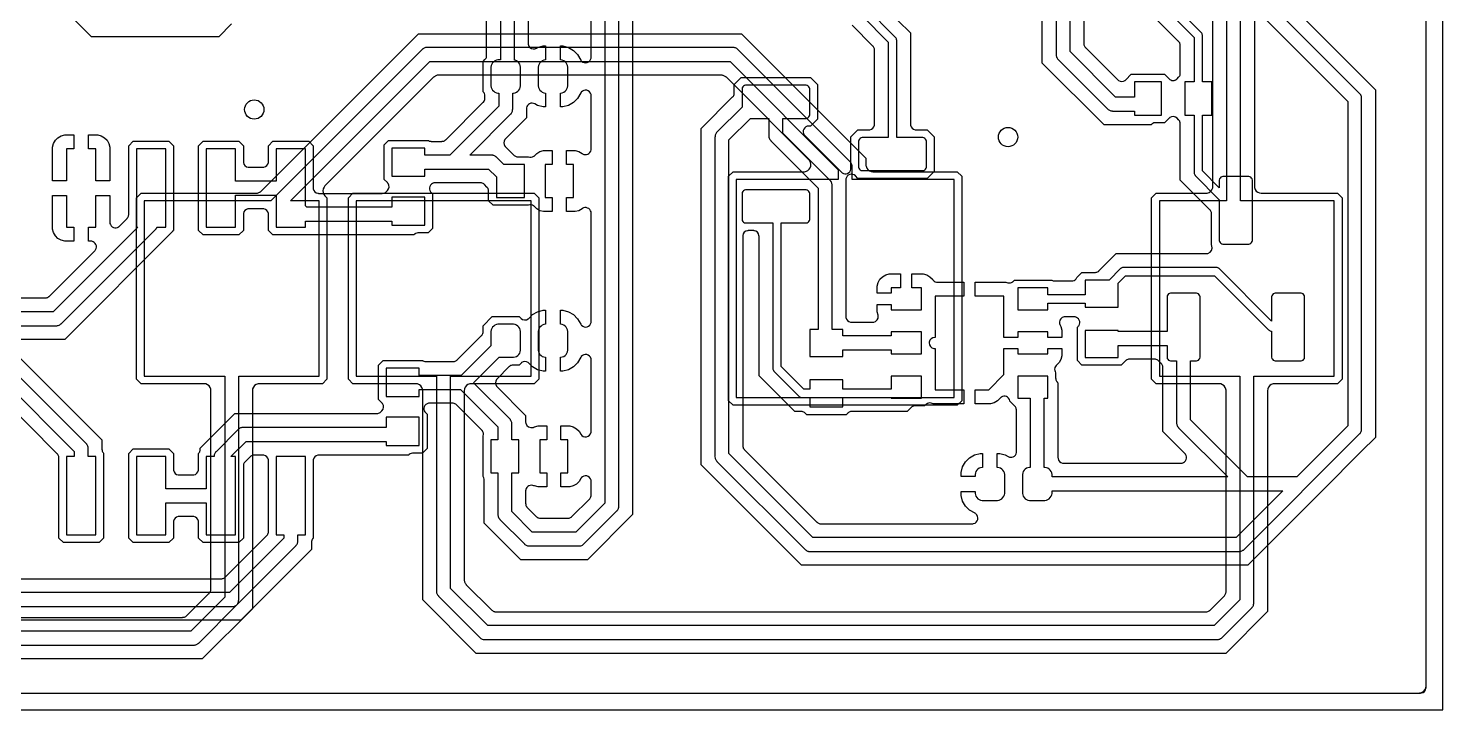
# Model space of a CAD drawing. Header units: millimetres. Extents: x 10 to 51, y 27 to 68.
# Drawn here: x 25.29 to 51, y 27 to 39.37 of the extents above; entities that cross this region are included whole.
import ezdxf

# ---------------------------------------------------------------- set-up
doc = ezdxf.new("R2010")
doc.units = ezdxf.units.MM

msp = doc.modelspace()

# ---------------------------------------------------------------- linework, layer by layer
at = {"layer": '16_copper'}
for points in [[(14.6, 27.303), (50.57, 27.303), (50.583, 27.304), (50.596, 27.305, 0.284783), (50.693, 27.397), (50.693, 27.398), (50.694, 27.4), (50.697, 27.427), (50.697, 27.429), (50.697, 27.43), (50.697, 67.57)], [(47.577, 41.277), (47.577, 36.507), (47.578, 36.494), (47.58, 36.481, 0.284783), (47.672, 36.384), (47.673, 36.384), (47.674, 36.384), (47.702, 36.38), (47.703, 36.38), (47.704, 36.38), (49.088, 36.38), (49.17, 36.298), (49.17, 33.002), (49.088, 32.92), (47.944, 32.92), (47.931, 32.919), (47.918, 32.917, 0.284783), (47.821, 32.825), (47.821, 32.824), (47.821, 32.823), (47.817, 32.795), (47.817, 32.794), (47.817, 32.793), (47.817, 28.784), (47.056, 28.023), (33.434, 28.023), (32.463, 28.994), (32.463, 32.793), (32.462, 32.806), (32.46, 32.819, 0.284783), (32.368, 32.916), (32.367, 32.916), (32.366, 32.916), (32.338, 32.92), (32.337, 32.92), (32.336, 32.92), (31.192, 32.92), (31.11, 33.002), (31.11, 36.298), (31.192, 36.38), (34.488, 36.38), (34.57, 36.298), (34.57, 33.002), (34.488, 32.92), (33.344, 32.92), (33.331, 32.919), (33.318, 32.917, 0.284783), (33.221, 32.825), (33.221, 32.824), (33.221, 32.823), (33.217, 32.795), (33.217, 32.794), (33.217, 32.793), (33.217, 29.359), (33.218, 29.353), (33.217, 29.348, 0.111436), (33.234, 29.295), (33.239, 29.289), (33.244, 29.28), (33.25, 29.274), (33.254, 29.269), (33.709, 28.814), (33.713, 28.811), (33.717, 28.807, 0.11143), (33.767, 28.781), (33.774, 28.78), (33.784, 28.778), (33.792, 28.778), (33.799, 28.777), (46.691, 28.777), (46.697, 28.778), (46.702, 28.777, 0.111436), (46.755, 28.794), (46.761, 28.799), (46.77, 28.804), (46.776, 28.81), (46.781, 28.814), (47.026, 29.059), (47.029, 29.063), (47.033, 29.067, 0.11143), (47.059, 29.117), (47.06, 29.124), (47.062, 29.134), (47.062, 29.142), (47.063, 29.149), (47.063, 32.793), (47.062, 32.806), (47.06, 32.819, 0.284783), (46.968, 32.916), (46.967, 32.916), (46.966, 32.916), (46.938, 32.92), (46.937, 32.92), (46.936, 32.92), (45.792, 32.92), (45.71, 33.002), (45.71, 36.298), (45.792, 36.38), (46.696, 36.38), (46.709, 36.381), (46.722, 36.383, 0.284783), (46.819, 36.475), (46.819, 36.476), (46.819, 36.477), (46.823, 36.505), (46.823, 36.506), (46.823, 36.507), (46.823, 45.756)], [(47.073, 45.6), (47.073, 36.24), (45.85, 36.24), (45.85, 33.06), (47.313, 33.06), (47.313, 28.993), (46.847, 28.527), (33.643, 28.527), (32.967, 29.203), (32.967, 33.06), (34.43, 33.06), (34.43, 36.24), (31.25, 36.24), (31.25, 33.06), (32.713, 33.06), (32.713, 29.15), (32.714, 29.145), (32.713, 29.139, 0.111436), (32.73, 29.086), (32.735, 29.08), (32.74, 29.072), (32.746, 29.065), (32.75, 29.06), (33.5, 28.31), (33.504, 28.307), (33.508, 28.303, 0.11143), (33.558, 28.277), (33.565, 28.276), (33.575, 28.274), (33.584, 28.274), (33.59, 28.273), (46.9, 28.273), (46.905, 28.274), (46.911, 28.273, 0.111436), (46.964, 28.29), (46.97, 28.295), (46.978, 28.3), (46.985, 28.306), (46.99, 28.31), (47.53, 28.85), (47.533, 28.854), (47.537, 28.858, 0.11143), (47.563, 28.908), (47.564, 28.915), (47.566, 28.925), (47.566, 28.934), (47.567, 28.94), (47.567, 33.06), (49.03, 33.06), (49.03, 36.24), (47.327, 36.24), (47.327, 45.547)], [(15.249, 28.677), (28.091, 28.677), (28.097, 28.678), (28.102, 28.677, 0.111436), (28.155, 28.694), (28.161, 28.699), (28.17, 28.704), (28.176, 28.71), (28.181, 28.714), (28.576, 29.109), (28.579, 29.113), (28.583, 29.117, 0.11143), (28.609, 29.167), (28.61, 29.174), (28.612, 29.184), (28.612, 29.192), (28.613, 29.199), (28.613, 32.793), (28.612, 32.806), (28.61, 32.819, 0.284783), (28.518, 32.916), (28.517, 32.916), (28.516, 32.916), (28.488, 32.92), (28.487, 32.92), (28.486, 32.92), (27.342, 32.92), (27.26, 33.002), (27.26, 36.298), (27.342, 36.38), (29.434, 36.38), (29.44, 36.381), (29.445, 36.38, 0.111436), (29.498, 36.397), (29.504, 36.402), (29.513, 36.407), (29.519, 36.413), (29.524, 36.417), (32.384, 39.277), (38.256, 39.277), (40.517, 37.016), (40.517, 36.897), (40.518, 36.884), (40.52, 36.871, 0.284783), (40.612, 36.774), (40.613, 36.774), (40.614, 36.774), (40.642, 36.77), (40.643, 36.77), (40.644, 36.77), (42.178, 36.77), (42.26, 36.688), (42.26, 32.612), (42.178, 32.53), (38.102, 32.53), (38.02, 32.612), (38.02, 36.688), (38.102, 36.77), (39.39, 36.77), (39.397, 36.771), (39.403, 36.771, 0.562221), (39.496, 36.966), (39.491, 36.974), (39.484, 36.981), (39.48, 36.987), (37.981, 38.486), (37.977, 38.489), (37.973, 38.493, 0.11143), (37.923, 38.519), (37.916, 38.52), (37.906, 38.522), (37.898, 38.522), (37.891, 38.523), (32.749, 38.523), (32.743, 38.522), (32.738, 38.523, 0.111436), (32.685, 38.506), (32.679, 38.501), (32.67, 38.496), (32.664, 38.49), (32.659, 38.486), (30.685, 36.512), (30.677, 36.502), (30.669, 36.492, 0.284779), (30.666, 36.358), (30.666, 36.358), (30.667, 36.356), (30.684, 36.334), (30.685, 36.333), (30.685, 36.333), (30.72, 36.298), (30.72, 33.002), (30.638, 32.92), (29.494, 32.92), (29.481, 32.919), (29.468, 32.917, 0.284783), (29.371, 32.825), (29.371, 32.824), (29.371, 32.823), (29.367, 32.795), (29.367, 32.794), (29.367, 32.793), (29.367, 28.834), (28.456, 27.923), (14.884, 27.923)], [(15.04, 28.173), (28.3, 28.173), (28.305, 28.174), (28.311, 28.173, 0.111436), (28.364, 28.19), (28.37, 28.195), (28.378, 28.2), (28.385, 28.206), (28.39, 28.21), (29.08, 28.9), (29.083, 28.904), (29.087, 28.908, 0.11143), (29.113, 28.958), (29.114, 28.965), (29.116, 28.975), (29.116, 28.984), (29.117, 28.99), (29.117, 33.06), (30.58, 33.06), (30.58, 36.24), (30.06, 36.24), (32.593, 38.773), (38.047, 38.773), (40.013, 36.807), (40.013, 36.63), (38.16, 36.63), (38.16, 32.67), (42.12, 32.67), (42.12, 36.63), (40.267, 36.63), (40.267, 36.86), (40.266, 36.865), (40.267, 36.871, 0.111436), (40.25, 36.924), (40.245, 36.93), (40.24, 36.938), (40.234, 36.945), (40.23, 36.95), (38.19, 38.99), (38.186, 38.993), (38.182, 38.997, 0.11143), (38.132, 39.023), (38.125, 39.024), (38.115, 39.026), (38.106, 39.026), (38.1, 39.027), (32.54, 39.027), (32.535, 39.026), (32.529, 39.027, 0.111436), (32.476, 39.01), (32.47, 39.005), (32.462, 39), (32.455, 38.994), (32.45, 38.99), (29.7, 36.24), (27.4, 36.24), (27.4, 33.06), (28.863, 33.06), (28.863, 29.043), (28.247, 28.427), (15.093, 28.427)]]:
    msp.add_lwpolyline(points, format="xyb", dxfattribs=at)
at = {"layer": '1_copper'}
for points in [[(14.6, 27.303), (50.596, 27.303), (50.604, 27.304), (50.613, 27.304, 0.320575), (50.696, 27.388), (50.697, 27.393, 0.013452), (50.697, 27.399), (50.697, 27.404), (50.697, 67.596)], [(18.098, 29.377), (28.802, 29.377), (28.808, 29.378, 0.140719), (28.861, 29.396), (28.868, 29.402), (28.871, 29.404), (28.872, 29.405), (28.874, 29.407), (29.629, 30.162), (29.632, 30.167, 0.140732), (29.657, 30.217), (29.658, 30.226), (29.658, 30.229), (29.658, 30.231), (29.658, 30.234), (29.658, 31.521), (29.657, 31.53), (29.657, 31.538, 0.320575), (29.573, 31.622), (29.568, 31.622, 0.013452), (29.562, 31.623), (29.557, 31.623), (29.398, 31.623), (29.392, 31.622, 0.140719), (29.339, 31.604), (29.332, 31.598), (29.329, 31.596), (29.328, 31.595), (29.326, 31.593), (29.231, 31.498), (29.228, 31.493, 0.140732), (29.203, 31.443), (29.202, 31.434), (29.202, 31.431), (29.202, 31.429), (29.202, 31.426), (29.202, 30.117), (29.12, 30.035), (28.47, 30.035), (28.388, 30.117), (28.388, 30.407), (28.387, 30.416), (28.387, 30.424, 0.320575), (28.303, 30.508), (28.298, 30.508, 0.013452), (28.292, 30.509), (28.287, 30.509), (28.033, 30.509), (28.025, 30.508), (28.016, 30.508, 0.320575), (27.933, 30.424), (27.933, 30.418, 0.013452), (27.932, 30.413), (27.932, 30.407), (27.932, 30.117), (27.85, 30.035), (27.2, 30.035), (27.118, 30.117), (27.118, 31.655), (27.2, 31.737), (27.85, 31.737), (27.932, 31.655), (27.932, 31.365), (27.933, 31.356), (27.933, 31.348, 0.320575), (28.017, 31.264), (28.022, 31.264, 0.013452), (28.028, 31.263), (28.033, 31.263), (28.287, 31.263), (28.295, 31.264), (28.304, 31.264, 0.320575), (28.387, 31.348), (28.387, 31.354), (28.388, 31.356), (28.388, 31.358), (28.388, 31.358), (28.388, 31.36), (28.388, 31.365), (28.388, 31.655), (28.392, 31.66, 0.14076), (28.417, 31.71), (28.417, 31.72), (28.418, 31.723), (28.418, 31.724), (28.418, 31.727), (28.418, 31.751), (29.044, 32.377), (31.627, 32.377), (31.633, 32.378, 0.118383), (31.686, 32.396), (31.693, 32.402), (31.696, 32.404), (31.697, 32.405), (31.699, 32.407), (31.72, 32.428, 0.367129), (31.731, 32.559), (31.727, 32.563, 0.013468), (31.724, 32.568), (31.72, 32.572), (31.66, 32.632), (31.66, 33.258), (31.742, 33.34), (32.461, 33.34), (32.466, 33.336, 0.093728), (32.502, 33.323), (32.511, 33.323), (32.514, 33.322), (32.515, 33.322), (32.518, 33.322), (33.017, 33.322), (33.023, 33.323, 0.140725), (33.076, 33.341), (33.083, 33.347), (33.086, 33.349), (33.087, 33.35), (33.089, 33.352), (33.53, 33.793), (33.534, 33.798, 0.14076), (33.559, 33.849), (33.559, 33.858), (33.56, 33.861), (33.56, 33.863), (33.56, 33.865), (33.56, 33.974), (33.726, 34.14), (34.214, 34.14), (34.248, 34.107, 0.367136), (34.379, 34.096), (34.383, 34.099, 0.013397), (34.387, 34.103), (34.391, 34.107), (34.459, 34.175), (34.55, 34.227), (34.651, 34.254), (34.695, 34.254), (34.695, 34), (34.689, 34), (34.661, 33.995), (34.635, 33.984), (34.612, 33.968), (34.592, 33.948), (34.576, 33.925), (34.566, 33.899), (34.56, 33.871), (34.56, 33.529), (34.566, 33.501), (34.576, 33.475), (34.592, 33.452), (34.612, 33.432), (34.635, 33.416), (34.661, 33.406), (34.689, 33.4), (34.695, 33.4), (34.695, 33.146), (34.651, 33.146), (34.55, 33.173), (34.459, 33.225), (34.391, 33.293), (34.385, 33.299), (34.378, 33.304, 0.320573), (34.26, 33.304), (34.256, 33.301, 0.013425), (34.252, 33.297), (34.248, 33.293), (34.214, 33.26), (34.105, 33.26), (34.099, 33.259, 0.140719), (34.046, 33.241), (34.039, 33.235), (34.036, 33.233), (34.035, 33.232), (34.033, 33.23), (33.812, 33.009), (33.807, 33.003), (33.802, 32.996, 0.320585), (33.802, 32.878), (33.805, 32.874, 0.013397), (33.809, 32.87), (33.812, 32.866), (34.332, 32.346), (34.332, 32.22), (34.333, 32.211), (34.334, 32.201, 0.386271), (34.469, 32.125), (34.473, 32.127), (34.475, 32.127), (34.477, 32.129, 0.039598), (34.492, 32.137), (34.557, 32.154), (34.717, 32.154), (34.717, 31.9), (34.59, 31.9), (34.59, 31.3), (34.717, 31.3), (34.717, 31.046), (34.557, 31.046), (34.492, 31.063), (34.484, 31.068, 0.438568), (34.333, 30.996), (34.333, 30.993), (34.333, 30.991), (34.333, 30.988), (34.332, 30.98), (34.332, 30.743), (34.333, 30.737, 0.140725), (34.351, 30.684), (34.357, 30.677), (34.359, 30.674), (34.36, 30.673), (34.362, 30.671), (34.526, 30.507), (34.531, 30.503, 0.14076), (34.582, 30.478), (34.591, 30.478), (34.594, 30.477), (34.596, 30.477), (34.598, 30.477), (35.102, 30.477), (35.108, 30.478, 0.140725), (35.161, 30.496), (35.168, 30.502), (35.171, 30.504), (35.172, 30.505), (35.174, 30.507), (35.493, 30.826), (35.497, 30.831, 0.14076), (35.522, 30.882), (35.522, 30.891), (35.523, 30.894), (35.523, 30.896), (35.523, 30.898), (35.523, 31.145), (35.522, 31.157), (35.521, 31.168, 0.624736), (35.343, 31.21), (35.342, 31.209), (35.341, 31.208), (35.34, 31.205), (35.333, 31.196), (35.303, 31.144), (35.256, 31.097), (35.198, 31.063), (35.133, 31.046), (34.973, 31.046), (34.973, 31.3), (35.1, 31.3), (35.1, 31.9), (34.973, 31.9), (34.973, 32.154), (35.133, 32.154), (35.198, 32.137), (35.256, 32.103), (35.303, 32.056), (35.333, 32.004, 0.704376), (35.522, 32.038), (35.522, 32.04), (35.522, 32.041), (35.522, 32.043), (35.523, 32.055), (35.523, 33.35), (35.522, 33.361), (35.521, 33.373, 0.624741), (35.343, 33.415), (35.342, 33.413), (35.341, 33.413), (35.34, 33.41), (35.333, 33.401), (35.275, 33.299), (35.201, 33.225), (35.11, 33.173), (35.009, 33.146), (34.965, 33.146), (34.965, 33.4), (34.971, 33.4), (34.999, 33.406), (35.025, 33.416), (35.048, 33.432), (35.068, 33.452), (35.084, 33.475), (35.095, 33.501), (35.1, 33.529), (35.1, 33.871), (35.095, 33.899), (35.084, 33.925), (35.068, 33.948), (35.048, 33.968), (35.025, 33.984), (34.999, 33.995), (34.971, 34), (34.965, 34), (34.965, 34.254), (35.009, 34.254), (35.11, 34.227), (35.201, 34.175), (35.275, 34.101), (35.333, 33.999), (35.34, 33.99), (35.347, 33.981, 0.624739), (35.522, 34.033), (35.522, 34.035), (35.522, 34.036), (35.522, 34.039), (35.523, 34.05), (35.523, 36.019), (35.522, 36.029), (35.521, 36.039, 0.521012), (35.362, 36.101), (35.36, 36.099), (35.359, 36.099), (35.358, 36.098), (35.298, 36.063), (35.233, 36.046), (35.073, 36.046), (35.073, 36.3), (35.2, 36.3), (35.2, 36.9), (35.073, 36.9), (35.073, 37.154), (35.233, 37.154), (35.298, 37.137), (35.362, 37.1), (35.366, 37.096, 0.520658), (35.522, 37.165), (35.522, 37.168), (35.522, 37.169), (35.522, 37.172), (35.523, 37.181), (35.523, 38.15), (35.522, 38.161), (35.521, 38.173, 0.624741), (35.343, 38.215), (35.342, 38.213), (35.341, 38.213), (35.34, 38.21), (35.333, 38.201), (35.275, 38.099), (35.201, 38.025), (35.11, 37.973), (35.009, 37.946), (34.965, 37.946), (34.965, 38.2), (34.971, 38.2), (34.999, 38.206), (35.025, 38.216), (35.048, 38.232), (35.068, 38.252), (35.084, 38.275), (35.095, 38.301), (35.1, 38.329), (35.1, 38.671), (35.095, 38.699), (35.084, 38.725), (35.068, 38.748), (35.048, 38.768), (35.025, 38.784), (34.999, 38.794), (34.971, 38.8), (34.965, 38.8), (34.965, 39.054), (35.009, 39.054), (35.11, 39.027), (35.201, 38.975), (35.275, 38.901), (35.333, 38.799), (35.34, 38.79), (35.347, 38.781, 0.624739), (35.522, 38.833), (35.522, 38.835), (35.522, 38.836), (35.522, 38.839), (35.523, 38.85), (35.523, 45.802)], [(35.773, 45.947), (35.773, 30.753), (35.247, 30.227), (34.453, 30.227), (34.082, 30.598), (34.082, 31.3), (34.21, 31.3), (34.21, 31.9), (34.082, 31.9), (34.082, 32.19), (34.081, 32.195), (34.082, 32.201, 0.111436), (34.065, 32.254), (34.06, 32.26), (34.055, 32.268), (34.049, 32.275), (34.045, 32.28), (33.387, 32.938), (33.85, 33.4), (34.111, 33.4), (34.139, 33.406), (34.165, 33.416), (34.188, 33.432), (34.208, 33.452), (34.224, 33.475), (34.235, 33.501), (34.24, 33.529), (34.24, 33.871), (34.235, 33.899), (34.224, 33.925), (34.208, 33.948), (34.188, 33.968), (34.165, 33.984), (34.139, 33.995), (34.111, 34), (33.829, 34), (33.801, 33.995), (33.775, 33.984), (33.752, 33.968), (33.732, 33.948), (33.716, 33.925), (33.706, 33.899), (33.7, 33.871), (33.7, 33.61), (33.162, 33.072), (32.4, 33.072), (32.4, 33.2), (31.8, 33.2), (31.8, 32.69), (32.4, 32.69), (32.4, 32.818), (33.147, 32.818), (33.828, 32.137), (33.828, 31.9), (33.7, 31.9), (33.7, 31.3), (33.828, 31.3), (33.828, 30.545), (33.829, 30.54), (33.828, 30.534, 0.111436), (33.845, 30.481), (33.85, 30.475), (33.855, 30.467), (33.861, 30.46), (33.865, 30.455), (34.31, 30.01), (34.314, 30.007), (34.318, 30.003, 0.11143), (34.368, 29.977), (34.375, 29.976), (34.385, 29.974), (34.394, 29.974), (34.4, 29.973), (35.3, 29.973), (35.305, 29.974), (35.311, 29.973, 0.111436), (35.364, 29.99), (35.37, 29.995), (35.378, 30), (35.385, 30.006), (35.39, 30.01), (35.99, 30.61), (35.993, 30.614), (35.997, 30.618, 0.11143), (36.023, 30.668), (36.024, 30.675), (36.026, 30.685), (36.026, 30.694), (36.027, 30.7), (36.027, 46)], [(34.377, 45.256), (34.377, 39.103), (34.378, 39.093), (34.379, 39.084, 0.328059), (34.468, 39.002), (34.47, 39.002), (34.48, 39.002), (34.49, 39.002, 0.051212), (34.514, 39.008), (34.518, 39.01), (34.52, 39.01), (34.522, 39.012), (34.529, 39.015), (34.55, 39.027), (34.651, 39.054), (34.695, 39.054), (34.695, 38.8), (34.689, 38.8), (34.661, 38.794), (34.635, 38.784), (34.612, 38.768), (34.592, 38.748), (34.576, 38.725), (34.566, 38.699), (34.56, 38.671), (34.56, 38.329), (34.566, 38.301), (34.576, 38.275), (34.592, 38.252), (34.612, 38.232), (34.635, 38.216), (34.661, 38.206), (34.689, 38.2), (34.695, 38.2), (34.695, 37.946), (34.651, 37.946), (34.55, 37.973), (34.499, 38.002, 0.524131), (34.348, 37.931), (34.348, 37.927), (34.348, 37.925), (34.348, 37.922), (34.347, 37.914), (34.347, 37.749), (33.965, 37.367), (33.96, 37.36), (33.954, 37.354, 0.320585), (33.954, 37.236), (33.958, 37.232, 0.013468), (33.961, 37.227), (33.965, 37.223), (34.118, 37.07), (34.123, 37.066, 0.14076), (34.174, 37.041), (34.183, 37.041), (34.186, 37.04), (34.188, 37.04), (34.19, 37.04), (34.378, 37.04), (34.383, 37.038, 0.253411), (34.479, 37.05), (34.483, 37.053, 0.013354), (34.487, 37.057), (34.491, 37.06), (34.534, 37.103), (34.592, 37.137), (34.657, 37.154), (34.817, 37.154), (34.817, 36.9), (34.69, 36.9), (34.69, 36.3), (34.817, 36.3), (34.817, 36.046), (34.657, 36.046), (34.592, 36.063), (34.534, 36.097), (34.491, 36.14), (34.485, 36.145), (34.478, 36.15, 0.228684), (34.382, 36.162), (34.379, 36.16), (34.378, 36.16), (33.742, 36.16), (33.66, 36.242), (33.66, 36.42), (33.659, 36.426, 0.140725), (33.641, 36.479), (33.635, 36.486), (33.633, 36.489), (33.632, 36.49), (33.63, 36.492), (33.584, 36.538, 0.156764), (33.528, 36.567), (33.519, 36.567), (33.516, 36.568), (33.514, 36.568), (33.512, 36.568), (32.685, 36.568), (32.675, 36.567), (32.664, 36.566, 0.54159), (32.603, 36.407), (32.604, 36.405), (32.605, 36.404), (32.607, 36.402), (32.613, 36.395), (32.64, 36.368), (32.64, 35.742), (32.558, 35.66), (32.38, 35.66), (32.374, 35.659, 0.108822), (32.332, 35.648), (32.327, 35.644), (32.321, 35.641), (32.314, 35.635), (32.311, 35.633), (32.31, 35.632), (32.308, 35.63), (32.301, 35.623), (30.432, 35.623), (30.43, 35.623), (29.74, 35.623), (29.658, 35.705), (29.658, 35.995), (29.657, 36.004), (29.657, 36.012, 0.320575), (29.573, 36.096), (29.568, 36.096, 0.013452), (29.562, 36.097), (29.557, 36.097), (29.303, 36.097), (29.295, 36.096), (29.286, 36.096, 0.320575), (29.203, 36.012), (29.203, 36.006, 0.013452), (29.202, 36.001), (29.202, 35.995), (29.202, 35.705), (29.12, 35.623), (28.47, 35.623), (28.388, 35.705), (28.388, 37.243), (28.47, 37.325), (29.12, 37.325), (29.202, 37.243), (29.202, 36.953), (29.203, 36.944), (29.203, 36.936, 0.320575), (29.287, 36.852), (29.292, 36.852, 0.013452), (29.298, 36.851), (29.303, 36.851), (29.557, 36.851), (29.565, 36.852), (29.574, 36.852, 0.320575), (29.657, 36.936), (29.657, 36.942), (29.658, 36.944), (29.658, 36.946), (29.658, 36.946), (29.658, 36.948), (29.658, 36.953), (29.658, 37.243), (29.74, 37.325), (30.39, 37.325), (30.472, 37.243), (30.472, 36.479), (30.473, 36.47), (30.473, 36.462, 0.320575), (30.557, 36.378), (30.562, 36.378, 0.013452), (30.568, 36.377), (30.573, 36.377), (31.727, 36.377), (31.733, 36.378, 0.118379), (31.786, 36.396), (31.793, 36.402), (31.796, 36.404), (31.797, 36.405), (31.799, 36.407), (31.82, 36.428, 0.367129), (31.831, 36.559), (31.827, 36.563, 0.013425), (31.824, 36.568), (31.82, 36.572), (31.76, 36.632), (31.76, 37.258), (31.842, 37.34), (32.561, 37.34), (32.566, 37.336, 0.093728), (32.602, 37.323), (32.611, 37.323), (32.614, 37.322), (32.615, 37.322), (32.618, 37.322), (32.812, 37.322), (32.818, 37.323, 0.140725), (32.871, 37.341), (32.878, 37.347), (32.881, 37.349), (32.882, 37.35), (32.884, 37.352), (33.563, 38.031), (33.567, 38.036, 0.077914), (33.585, 38.063), (33.586, 38.069, 0.036323), (33.592, 38.087), (33.592, 38.096), (33.593, 38.099), (33.593, 38.101), (33.593, 38.103), (33.593, 38.151, 0.093723), (33.586, 38.188), (33.583, 38.193, 0.03655), (33.574, 38.21), (33.568, 38.217), (33.566, 38.22), (33.565, 38.221), (33.563, 38.223), (33.56, 38.226), (33.56, 38.774), (33.593, 38.807, 0.156764), (33.622, 38.863), (33.622, 38.872), (33.623, 38.875), (33.623, 38.877), (33.623, 38.879), (33.623, 44.239)], [(33.873, 45.047), (33.873, 38.8), (33.829, 38.8), (33.801, 38.794), (33.775, 38.784), (33.752, 38.768), (33.732, 38.748), (33.716, 38.725), (33.706, 38.699), (33.7, 38.671), (33.7, 38.329), (33.706, 38.301), (33.716, 38.275), (33.732, 38.252), (33.752, 38.232), (33.775, 38.216), (33.801, 38.206), (33.829, 38.2), (33.843, 38.2), (33.843, 37.958), (32.957, 37.072), (32.5, 37.072), (32.5, 37.2), (31.9, 37.2), (31.9, 36.69), (32.5, 36.69), (32.5, 36.818), (33.657, 36.818), (33.8, 36.675), (33.8, 36.3), (34.31, 36.3), (34.31, 36.9), (33.935, 36.9), (33.8, 37.035), (33.796, 37.038), (33.792, 37.042, 0.11143), (33.742, 37.068), (33.735, 37.069), (33.725, 37.071), (33.716, 37.071), (33.71, 37.072), (33.317, 37.072), (34.06, 37.815), (34.063, 37.819), (34.067, 37.823, 0.11143), (34.093, 37.873), (34.094, 37.88), (34.096, 37.89), (34.096, 37.899), (34.097, 37.905), (34.097, 38.2), (34.111, 38.2), (34.139, 38.206), (34.165, 38.216), (34.188, 38.232), (34.208, 38.252), (34.224, 38.275), (34.235, 38.301), (34.24, 38.329), (34.24, 38.671), (34.235, 38.699), (34.224, 38.725), (34.208, 38.748), (34.188, 38.768), (34.165, 38.784), (34.139, 38.794), (34.127, 38.797), (34.127, 45.1)], [(36.277, 43.739), (36.277, 30.544), (35.456, 29.723), (34.244, 29.723), (33.578, 30.389), (33.578, 31.182), (33.577, 31.188, 0.10753), (33.562, 31.235), (33.56, 31.239), (33.56, 31.975), (33.561, 31.976, 0.231786), (33.546, 32.064), (33.542, 32.068, 0.013425), (33.539, 32.073), (33.535, 32.077), (33.081, 32.531), (33.081, 32.531), (33.074, 32.538, 0.156764), (33.018, 32.567), (33.009, 32.567), (33.006, 32.568), (33.004, 32.568), (33.002, 32.568), (32.585, 32.568), (32.575, 32.567), (32.564, 32.566, 0.54159), (32.503, 32.407), (32.504, 32.405), (32.505, 32.404), (32.507, 32.402), (32.513, 32.395), (32.54, 32.368), (32.54, 31.742), (32.458, 31.66), (32.28, 31.66), (32.274, 31.659, 0.108822), (32.232, 31.648), (32.227, 31.644), (32.221, 31.641), (32.214, 31.635), (32.211, 31.633), (32.21, 31.632), (32.208, 31.63), (32.201, 31.623), (32.046, 31.623), (31.847, 31.623), (31.847, 31.623), (30.573, 31.623), (30.565, 31.622), (30.556, 31.622, 0.320575), (30.473, 31.538), (30.473, 31.532, 0.013452), (30.472, 31.527), (30.472, 31.521), (30.472, 30.117), (30.468, 30.112), (30.463, 30.107), (30.461, 30.103), (30.459, 30.101), (30.459, 30.1), (30.456, 30.097, 0.046787), (30.449, 30.08), (30.449, 30.079), (30.448, 30.079), (30.448, 30.079), (30.446, 30.074, 0.03142), (30.443, 30.062), (30.443, 30.052), (30.442, 30.049), (30.442, 30.048), (30.442, 30.045), (30.442, 29.909), (29.156, 28.623), (17.744, 28.623)], [(44.477, 42.056), (44.477, 39.098), (44.478, 39.092, 0.140725), (44.496, 39.039), (44.502, 39.032), (44.504, 39.029), (44.505, 39.028), (44.507, 39.026), (45.095, 38.438), (45.101, 38.433), (45.108, 38.427, 0.32058), (45.226, 38.428), (45.23, 38.431, 0.013425), (45.234, 38.435), (45.238, 38.438), (45.34, 38.54), (45.946, 38.54), (46.028, 38.458), (46.035, 38.453), (46.041, 38.447, 0.209548), (46.121, 38.43), (46.129, 38.433), (46.137, 38.435, 0.049662), (46.159, 38.447), (46.163, 38.451, 0.011227), (46.168, 38.454), (46.172, 38.458), (46.201, 38.487, 0.156764), (46.229, 38.542), (46.23, 38.552), (46.231, 38.555), (46.231, 38.556), (46.231, 38.559), (46.231, 39.066), (46.23, 39.072, 0.140725), (46.212, 39.125), (46.206, 39.132), (46.204, 39.135), (46.203, 39.136), (46.201, 39.138), (44.974, 40.365)], [(41.105, 39.513), (41.326, 39.292), (41.326, 37.632), (41.327, 37.623), (41.328, 37.615, 0.320575), (41.411, 37.531), (41.417, 37.531, 0.013452), (41.422, 37.53), (41.428, 37.53), (41.629, 37.53), (41.755, 37.404), (41.755, 36.776), (41.629, 36.65), (40.371, 36.65), (40.325, 36.696, 0.610635), (40.153, 36.641), (40.153, 36.638), (40.152, 36.637), (40.152, 36.634), (40.151, 36.624), (40.151, 34.139), (40.152, 34.13), (40.153, 34.122, 0.320575), (40.236, 34.038), (40.242, 34.038, 0.013452), (40.247, 34.037), (40.253, 34.037), (40.639, 34.037), (40.648, 34.038), (40.658, 34.039, 0.390479), (40.74, 34.149), (40.74, 34.153), (40.74, 34.155), (40.739, 34.158), (40.738, 34.165), (40.721, 34.227), (40.721, 34.358), (40.975, 34.358), (40.975, 34.26), (41.525, 34.26), (41.525, 34.66), (41.352, 34.66), (41.352, 34.914), (41.558, 34.914), (41.623, 34.897), (41.681, 34.863), (41.728, 34.816), (41.729, 34.815, 0.224626), (41.8, 34.765), (41.808, 34.765), (41.811, 34.764), (41.813, 34.764), (41.817, 34.764), (42.298, 34.764), (42.298, 34.51), (41.775, 34.51), (41.775, 34.51), (41.775, 33.762), (41.767, 33.762, 0.367038), (41.666, 33.677), (41.666, 33.671), (41.665, 33.668), (41.665, 33.668), (41.665, 33.666), (41.665, 33.66), (41.665, 33.66, 0.367124), (41.75, 33.56), (41.756, 33.559, 0.013452), (41.761, 33.559), (41.767, 33.558), (41.775, 33.558), (41.775, 32.81), (41.775, 32.81), (42.298, 32.81), (42.298, 32.556), (41.742, 32.556), (41.702, 32.567, 0.224635), (41.616, 32.551), (41.61, 32.546), (41.607, 32.544), (41.606, 32.543), (41.603, 32.54), (41.583, 32.52), (41.413, 32.52), (41.407, 32.519, 0.140725), (41.354, 32.501), (41.347, 32.495), (41.345, 32.493), (41.344, 32.492), (41.342, 32.49), (41.268, 32.417), (40.259, 32.417), (40.253, 32.416, 0.140725), (40.2, 32.398), (40.193, 32.392), (40.19, 32.39), (40.189, 32.389), (40.187, 32.387), (40.158, 32.358), (39.442, 32.358), (39.413, 32.387, 0.156764), (39.358, 32.415), (39.348, 32.416), (39.345, 32.417), (39.344, 32.417), (39.341, 32.417), (39.222, 32.417), (38.574, 33.065), (38.574, 35.598), (38.573, 35.607), (38.572, 35.615, 0.320575), (38.489, 35.699), (38.483, 35.699, 0.013452), (38.478, 35.7), (38.472, 35.7), (38.379, 35.7), (38.37, 35.699), (38.362, 35.699, 0.320575), (38.278, 35.615), (38.278, 35.609, 0.013452), (38.277, 35.604), (38.277, 35.598), (38.277, 31.798), (38.278, 31.792, 0.140725), (38.296, 31.739), (38.302, 31.732), (38.304, 31.729), (38.305, 31.728), (38.307, 31.726), (39.626, 30.407), (39.631, 30.403, 0.14076), (39.682, 30.378), (39.691, 30.378), (39.694, 30.377), (39.696, 30.377), (39.698, 30.377), (42.45, 30.377), (42.461, 30.378), (42.473, 30.379, 0.624741), (42.515, 30.557), (42.513, 30.558), (42.513, 30.559), (42.51, 30.56), (42.501, 30.567), (42.399, 30.625), (42.325, 30.699), (42.273, 30.79), (42.246, 30.891), (42.246, 30.965), (42.5, 30.965), (42.5, 30.929), (42.506, 30.901), (42.516, 30.875), (42.532, 30.852), (42.552, 30.832), (42.575, 30.816), (42.601, 30.806), (42.629, 30.8), (42.911, 30.8), (42.939, 30.806), (42.965, 30.816), (42.988, 30.832), (43.008, 30.852), (43.024, 30.875), (43.035, 30.901), (43.04, 30.929), (43.04, 31.271), (43.035, 31.299), (43.024, 31.325), (43.008, 31.348), (42.988, 31.368), (42.965, 31.384), (42.939, 31.395), (42.911, 31.4), (42.905, 31.4), (42.905, 31.654), (42.949, 31.654), (43.05, 31.627), (43.101, 31.598, 0.524131), (43.252, 31.669), (43.252, 31.673), (43.252, 31.675), (43.252, 31.678), (43.253, 31.686), (43.253, 32.442), (43.252, 32.448, 0.140725), (43.234, 32.501), (43.228, 32.508), (43.226, 32.511), (43.225, 32.512), (43.223, 32.514), (43.133, 32.604), (43.133, 32.611, 0.541596), (42.974, 32.673), (42.972, 32.671), (42.971, 32.671), (42.969, 32.668), (42.962, 32.662), (42.906, 32.607), (42.848, 32.573), (42.783, 32.556), (42.502, 32.556), (42.502, 32.81), (42.75, 32.81), (43.025, 33.085), (43.025, 33.558), (43.275, 33.558), (43.275, 33.46), (43.825, 33.46), (43.825, 33.558), (44.079, 33.558), (44.079, 33.427), (44.062, 33.362), (44.028, 33.304), (43.975, 33.251, 0.104045), (43.953, 33.216), (43.952, 33.212), (43.95, 33.208, 0.193707), (43.965, 33.12), (43.965, 33.12), (43.965, 33.02), (43.966, 33.014, 0.124698), (43.981, 32.967), (43.984, 32.961), (43.99, 32.954), (43.992, 32.951), (43.993, 32.95), (43.995, 32.948), (44.007, 32.936), (44.007, 31.579), (44.008, 31.57), (44.008, 31.562, 0.320575), (44.092, 31.478), (44.098, 31.478, 0.013452), (44.103, 31.477), (44.109, 31.477), (46.245, 31.477), (46.255, 31.478), (46.265, 31.479, 0.541594), (46.327, 31.638), (46.325, 31.64), (46.325, 31.641), (46.322, 31.643), (46.316, 31.65), (46.164, 31.803), (46.164, 31.803), (45.913, 32.054), (45.913, 33.216), (45.912, 33.222, 0.140725), (45.894, 33.275), (45.888, 33.282), (45.886, 33.285), (45.885, 33.286), (45.883, 33.288), (45.835, 33.336, 0.156764), (45.779, 33.365), (45.77, 33.365), (45.767, 33.366), (45.765, 33.366), (45.763, 33.366), (45.308, 33.366), (45.302, 33.365, 0.140725), (45.249, 33.347), (45.242, 33.341), (45.239, 33.339), (45.238, 33.338), (45.236, 33.336), (45.158, 33.258), (44.442, 33.258), (44.36, 33.34), (44.36, 33.946), (44.374, 33.96), (44.381, 33.969), (44.388, 33.977), (44.389, 33.979), (44.39, 33.98, 0.528466), (44.319, 34.132), (44.316, 34.133), (44.315, 34.133), (44.312, 34.133), (44.303, 34.134), (44.136, 34.134), (44.126, 34.133), (44.117, 34.132, 0.335645), (44.035, 34.04), (44.035, 34.031), (44.035, 34.021, 0.04999), (44.041, 33.996), (44.043, 33.993), (44.043, 33.991), (44.045, 33.989), (44.048, 33.981), (44.062, 33.958), (44.079, 33.893), (44.079, 33.762), (43.825, 33.762), (43.825, 33.86), (43.275, 33.86), (43.275, 33.762), (43.025, 33.762), (43.025, 34.51), (43.025, 34.51), (42.502, 34.51), (42.502, 34.764), (43.058, 34.764), (43.098, 34.753, 0.224635), (43.184, 34.769), (43.19, 34.774), (43.193, 34.776), (43.194, 34.777), (43.197, 34.78), (43.217, 34.8), (43.888, 34.8), (43.893, 34.798, 0.077958), (43.922, 34.788), (43.932, 34.787), (43.935, 34.786), (43.936, 34.786), (43.939, 34.786), (44.258, 34.786), (44.267, 34.787), (44.275, 34.788, 0.226731), (44.352, 34.847), (44.353, 34.851), (44.354, 34.854), (44.442, 34.942), (44.682, 34.942), (44.688, 34.943, 0.140725), (44.741, 34.961), (44.748, 34.967), (44.75, 34.969), (44.751, 34.97), (44.753, 34.972), (45.065, 35.283), (46.712, 35.283), (46.723, 35.285), (46.733, 35.285, 0.398729), (46.805, 35.426), (46.8, 35.435), (46.8, 35.435), (46.8, 36.007), (46.799, 36.013, 0.140725), (46.781, 36.066), (46.775, 36.073), (46.773, 36.075), (46.772, 36.076), (46.77, 36.078), (46.231, 36.618), (46.231, 37.641), (46.23, 37.647, 0.04638), (46.228, 37.666), (46.225, 37.672, 0.062238), (46.212, 37.7), (46.206, 37.707), (46.204, 37.71), (46.203, 37.711), (46.201, 37.713), (46.172, 37.742, 0.367129), (46.041, 37.753), (46.037, 37.749, 0.013425), (46.032, 37.746), (46.028, 37.742), (45.946, 37.66), (45.778, 37.66), (45.772, 37.659, 0.108822), (45.73, 37.648), (45.725, 37.644), (45.719, 37.641), (45.712, 37.635), (45.709, 37.633), (45.708, 37.632), (45.706, 37.63), (45.699, 37.623), (44.844, 37.623), (43.723, 38.744), (43.723, 41.648)], [(43.973, 41.726), (43.973, 38.9), (43.974, 38.895), (43.973, 38.889, 0.111436), (43.99, 38.836), (43.995, 38.83), (44, 38.822), (44.006, 38.815), (44.01, 38.81), (44.91, 37.91), (44.914, 37.907), (44.918, 37.903, 0.11143), (44.968, 37.877), (44.975, 37.876), (44.985, 37.874), (44.994, 37.874), (45, 37.873), (45.398, 37.873), (45.398, 37.8), (45.888, 37.8), (45.888, 38.4), (45.398, 38.4), (45.398, 38.127), (45.053, 38.127), (44.227, 38.953), (44.227, 41.845)], [(46.407, 41.626), (49.777, 38.256), (49.777, 31.944), (49.526, 31.693), (49.526, 31.693), (48.807, 30.974), (48.807, 30.974), (48.526, 30.693), (48.526, 30.693), (47.707, 29.874), (47.707, 29.874), (47.456, 29.623), (39.344, 29.623), (37.523, 31.444), (37.523, 37.556), (38.095, 38.128), (38.099, 38.133, 0.14076), (38.124, 38.184), (38.124, 38.193), (38.125, 38.196), (38.125, 38.198), (38.125, 38.2), (38.125, 38.354), (38.251, 38.48), (39.509, 38.48), (39.635, 38.354), (39.635, 37.726), (39.509, 37.6), (39.478, 37.6, 0.610634), (39.396, 37.439), (39.398, 37.437), (39.398, 37.436), (39.401, 37.434), (39.407, 37.427), (39.901, 36.932), (40.072, 36.762), (40.08, 36.755), (40.088, 36.748, 0.541591), (40.244, 36.817), (40.244, 36.82), (40.244, 36.821), (40.244, 36.824), (40.245, 36.833), (40.245, 37.404), (40.371, 37.53), (40.572, 37.53), (40.581, 37.531), (40.589, 37.531, 0.320575), (40.672, 37.615), (40.673, 37.621, 0.013452), (40.673, 37.626), (40.674, 37.632), (40.674, 38.98), (40.673, 38.986, 0.140719), (40.655, 39.039), (40.649, 39.046), (40.647, 39.049), (40.646, 39.05), (40.644, 39.052), (40.265, 39.43)], [(45.91, 41.41), (49.273, 38.047), (49.273, 32.153), (48.347, 31.227), (47.453, 31.227), (46.417, 32.263), (46.417, 33.335), (46.525, 33.335), (46.544, 33.34), (46.561, 33.35), (46.575, 33.364), (46.585, 33.381), (46.59, 33.4), (46.59, 34.5), (46.585, 34.519), (46.575, 34.536), (46.561, 34.55), (46.544, 34.56), (46.525, 34.565), (46.055, 34.565), (46.036, 34.56), (46.019, 34.55), (46.005, 34.536), (45.995, 34.519), (45.99, 34.5), (45.99, 33.87), (45.1, 33.87), (45.1, 33.888), (44.5, 33.888), (44.5, 33.398), (45.1, 33.398), (45.1, 33.616), (45.99, 33.616), (45.99, 33.4), (45.995, 33.381), (46.005, 33.364), (46.019, 33.35), (46.036, 33.34), (46.055, 33.335), (46.163, 33.335), (46.163, 32.21), (46.164, 32.205), (46.163, 32.199, 0.111436), (46.18, 32.146), (46.185, 32.14), (46.19, 32.132), (46.196, 32.125), (46.2, 32.12), (47.093, 31.227), (43.9, 31.227), (43.9, 31.271), (43.895, 31.299), (43.884, 31.325), (43.868, 31.348), (43.848, 31.368), (43.825, 31.384), (43.799, 31.395), (43.771, 31.4), (43.757, 31.4), (43.757, 32.66), (43.825, 32.66), (43.825, 33.06), (43.275, 33.06), (43.275, 32.66), (43.503, 32.66), (43.503, 31.4), (43.489, 31.4), (43.461, 31.395), (43.435, 31.384), (43.412, 31.368), (43.392, 31.348), (43.376, 31.325), (43.366, 31.299), (43.36, 31.271), (43.36, 30.929), (43.366, 30.901), (43.376, 30.875), (43.392, 30.852), (43.412, 30.832), (43.435, 30.816), (43.461, 30.806), (43.489, 30.8), (43.771, 30.8), (43.799, 30.806), (43.825, 30.816), (43.848, 30.832), (43.868, 30.852), (43.884, 30.875), (43.895, 30.901), (43.9, 30.929), (43.9, 30.973), (48.093, 30.973), (47.247, 30.127), (39.553, 30.127), (38.027, 31.653), (38.027, 37.347), (38.42, 37.74), (38.753, 37.74), (38.753, 37.42), (38.754, 37.415), (38.753, 37.409, 0.111436), (38.77, 37.356), (38.775, 37.35), (38.78, 37.342), (38.786, 37.335), (38.79, 37.33), (39.647, 36.473), (39.647, 33.902), (39.5, 33.902), (39.5, 33.412), (40.1, 33.412), (40.1, 33.533), (40.975, 33.533), (40.975, 33.46), (41.525, 33.46), (41.525, 33.86), (40.975, 33.86), (40.975, 33.787), (40.1, 33.787), (40.1, 33.902), (39.901, 33.902), (39.901, 36.526), (39.901, 36.531), (39.901, 36.536, 0.111436), (39.884, 36.59), (39.88, 36.595), (39.874, 36.604), (39.868, 36.61), (39.864, 36.615), (39.007, 37.473), (39.007, 37.74), (39.43, 37.74), (39.449, 37.745), (39.466, 37.755), (39.48, 37.769), (39.49, 37.786), (39.495, 37.805), (39.495, 38.275), (39.49, 38.294), (39.48, 38.311), (39.466, 38.325), (39.449, 38.335), (39.43, 38.34), (38.33, 38.34), (38.311, 38.335), (38.294, 38.325), (38.28, 38.311), (38.27, 38.294), (38.265, 38.275), (38.265, 37.945), (37.81, 37.49), (37.807, 37.486), (37.803, 37.482, 0.11143), (37.777, 37.432), (37.776, 37.425), (37.774, 37.415), (37.774, 37.406), (37.773, 37.4), (37.773, 31.6), (37.774, 31.595), (37.773, 31.589, 0.111436), (37.79, 31.536), (37.795, 31.53), (37.8, 31.522), (37.806, 31.515), (37.81, 31.51), (39.41, 29.91), (39.414, 29.907), (39.418, 29.903, 0.11143), (39.468, 29.877), (39.475, 29.876), (39.485, 29.874), (39.494, 29.874), (39.5, 29.873), (47.3, 29.873), (47.305, 29.874), (47.311, 29.873, 0.111436), (47.364, 29.89), (47.37, 29.895), (47.378, 29.9), (47.385, 29.906), (47.39, 29.91), (49.49, 32.01), (49.493, 32.014), (49.497, 32.018, 0.11143), (49.523, 32.068), (49.524, 32.075), (49.526, 32.085), (49.526, 32.094), (49.527, 32.1), (49.527, 38.1), (49.526, 38.105), (49.527, 38.111, 0.111436), (49.51, 38.164), (49.505, 38.17), (49.5, 38.178), (49.494, 38.185), (49.49, 38.19), (46.127, 41.553)], [(45.246, 40.446), (46.481, 39.211), (46.481, 38.4), (46.312, 38.4), (46.312, 37.8), (46.481, 37.8), (46.481, 36.753), (46.482, 36.745), (46.483, 36.736, 0.087654), (46.493, 36.712), (46.498, 36.706), (46.503, 36.699), (46.94, 36.262), (46.94, 35.52), (46.945, 35.501), (46.955, 35.484), (46.969, 35.47), (46.986, 35.46), (47.005, 35.455), (47.475, 35.455), (47.494, 35.46), (47.511, 35.47), (47.525, 35.484), (47.535, 35.501), (47.54, 35.52), (47.54, 36.62), (47.535, 36.639), (47.525, 36.656), (47.511, 36.67), (47.494, 36.68), (47.475, 36.685), (47.005, 36.685), (46.986, 36.68), (46.969, 36.67), (46.955, 36.656), (46.945, 36.639), (46.94, 36.62), (46.94, 36.478), (46.633, 36.785), (46.633, 37.8), (46.802, 37.8), (46.802, 38.4), (46.633, 38.4), (46.633, 39.243), (46.632, 39.251), (46.631, 39.26, 0.087654), (46.621, 39.284), (46.616, 39.29), (46.611, 39.297), (45.376, 40.532)], [(40.449, 39.6), (40.924, 39.125), (40.924, 37.39), (40.45, 37.39), (40.431, 37.385), (40.414, 37.375), (40.4, 37.361), (40.39, 37.344), (40.385, 37.325), (40.385, 36.855), (40.39, 36.836), (40.4, 36.819), (40.414, 36.805), (40.431, 36.795), (40.45, 36.79), (41.55, 36.79), (41.569, 36.795), (41.586, 36.805), (41.6, 36.819), (41.61, 36.836), (41.615, 36.855), (41.615, 37.325), (41.61, 37.344), (41.6, 37.361), (41.586, 37.375), (41.569, 37.385), (41.55, 37.39), (41.076, 37.39), (41.076, 39.157), (41.075, 39.165), (41.074, 39.174, 0.087654), (41.064, 39.198), (41.059, 39.204), (41.054, 39.211), (40.502, 39.763)], [(24.562, 34.477), (25.602, 34.477), (25.608, 34.478, 0.140725), (25.661, 34.496), (25.668, 34.502), (25.671, 34.504), (25.672, 34.505), (25.674, 34.507), (26.502, 35.335), (26.509, 35.344), (26.515, 35.352, 0.541592), (26.447, 35.507), (26.444, 35.508), (26.443, 35.508), (26.44, 35.508), (26.43, 35.509), (26.388, 35.509), (26.388, 35.763), (26.522, 35.763), (26.522, 36.341), (26.776, 36.341), (26.776, 35.854), (26.777, 35.844), (26.778, 35.833, 0.541594), (26.936, 35.772), (26.938, 35.773), (26.94, 35.774), (26.942, 35.776), (26.949, 35.782), (27.089, 35.922), (27.092, 35.927, 0.140721), (27.117, 35.977), (27.118, 35.986), (27.118, 35.989), (27.118, 35.991), (27.118, 35.994), (27.118, 37.243), (27.2, 37.325), (27.85, 37.325), (27.932, 37.243), (27.932, 35.705), (27.928, 35.7), (27.923, 35.695), (27.921, 35.691), (27.919, 35.689), (27.919, 35.688, 0.014585), (27.915, 35.682), (25.956, 33.723), (19.844, 33.723)], [(20, 33.973), (25.8, 33.973), (25.805, 33.974), (25.811, 33.973, 0.111436), (25.864, 33.99), (25.87, 33.995), (25.878, 34), (25.885, 34.006), (25.89, 34.01), (27.615, 35.735), (27.618, 35.739), (27.622, 35.743, 0.034179), (27.632, 35.757), (27.635, 35.762), (27.635, 35.763), (27.792, 35.763), (27.792, 37.185), (27.258, 37.185), (27.258, 35.763), (27.283, 35.763), (25.747, 34.227), (20.053, 34.227)], [(25.056, 33.477), (26.632, 31.901), (26.632, 31.727), (26.633, 31.721, 0.04638), (26.635, 31.702), (26.637, 31.696, 0.061926), (26.651, 31.668), (26.657, 31.661), (26.659, 31.658), (26.66, 31.657), (26.662, 31.655), (26.662, 30.117), (26.58, 30.035), (25.93, 30.035), (25.848, 30.117), (25.848, 31.576), (25.848, 31.583, 0.140725), (25.829, 31.636), (25.823, 31.643), (25.821, 31.645), (25.82, 31.646), (25.819, 31.648), (24.774, 32.693)], [(24.847, 32.973), (26.128, 31.692), (26.128, 31.597), (25.988, 31.597), (25.988, 30.175), (26.522, 30.175), (26.522, 31.597), (26.382, 31.597), (26.382, 31.745), (26.381, 31.75), (26.382, 31.756, 0.111436), (26.365, 31.809), (26.36, 31.815), (26.355, 31.823), (26.349, 31.83), (26.345, 31.835), (24.99, 33.19)], [(17.9, 28.873), (29, 28.873), (29.005, 28.874), (29.011, 28.873, 0.111436), (29.064, 28.89), (29.07, 28.895), (29.078, 28.9), (29.085, 28.906), (29.09, 28.91), (30.155, 29.975), (30.158, 29.979), (30.162, 29.983, 0.11143), (30.188, 30.033), (30.189, 30.04), (30.191, 30.05), (30.191, 30.059), (30.192, 30.065), (30.192, 30.175), (30.332, 30.175), (30.332, 31.597), (29.798, 31.597), (29.798, 30.175), (29.938, 30.175), (29.938, 30.118), (28.947, 29.127), (17.953, 29.127)]]:
    msp.add_lwpolyline(points, format="xyb", dxfattribs=at)
msp.add_lwpolyline([(28.988, 39.455), (28.756, 39.223), (26.444, 39.223), (25.793, 39.874)], dxfattribs=at)
for points in [[(25.734, 36.607), (25.734, 37.219), (25.752, 37.283), (25.785, 37.341), (25.832, 37.388), (25.89, 37.422), (25.955, 37.439), (26.122, 37.439), (26.122, 37.185), (25.988, 37.185), (25.988, 36.607)], [(26.522, 36.607), (26.522, 37.185), (26.388, 37.185), (26.388, 37.439), (26.555, 37.439), (26.62, 37.422), (26.678, 37.388), (26.725, 37.341), (26.758, 37.283), (26.776, 37.219), (26.776, 36.607)], [(29.062, 36.347), (29.798, 36.347), (29.798, 35.763), (30.332, 35.763), (30.332, 35.873), (31.9, 35.873), (31.9, 35.8), (32.5, 35.8), (32.5, 36.31), (31.9, 36.31), (31.9, 36.127), (30.353, 36.127), (30.332, 36.148), (30.332, 37.185), (29.798, 37.185), (29.798, 36.601), (29.062, 36.601), (29.062, 37.185), (28.528, 37.185), (28.528, 35.763), (29.062, 35.763)], [(25.955, 35.509), (25.89, 35.526), (25.832, 35.56), (25.785, 35.607), (25.752, 35.665), (25.734, 35.729), (25.734, 36.341), (25.988, 36.341), (25.988, 35.763), (26.122, 35.763), (26.122, 35.509)], [(40.721, 34.562), (40.721, 34.693), (40.738, 34.758), (40.772, 34.816), (40.819, 34.863), (40.877, 34.897), (40.942, 34.914), (41.148, 34.914), (41.148, 34.66), (40.975, 34.66), (40.975, 34.562)], [(42.246, 31.235), (42.246, 31.309), (42.273, 31.41), (42.325, 31.501), (42.399, 31.575), (42.49, 31.627), (42.591, 31.654), (42.635, 31.654), (42.635, 31.4), (42.629, 31.4), (42.601, 31.395), (42.575, 31.384), (42.552, 31.368), (42.532, 31.348), (42.516, 31.325), (42.506, 31.299), (42.5, 31.271), (42.5, 31.235)]]:
    msp.add_lwpolyline(points, close=True, dxfattribs=at)
for points in [[(40.1, 32.667), (40.975, 32.667), (40.975, 32.66), (41.525, 32.66), (41.525, 33.06), (40.975, 33.06), (40.975, 32.819), (40.1, 32.819), (40.1, 32.988), (39.5, 32.988), (39.5, 32.819), (39.389, 32.819), (38.976, 33.232), (38.976, 35.84), (39.43, 35.84), (39.449, 35.845), (39.466, 35.855), (39.48, 35.869), (39.49, 35.886), (39.495, 35.905), (39.495, 36.375), (39.49, 36.394), (39.48, 36.411), (39.466, 36.425), (39.449, 36.435), (39.43, 36.44), (38.33, 36.44), (38.311, 36.435), (38.294, 36.425), (38.28, 36.411), (38.27, 36.394), (38.265, 36.375), (38.265, 35.905), (38.27, 35.886), (38.28, 35.869), (38.294, 35.855), (38.311, 35.845), (38.33, 35.84), (38.824, 35.84), (38.824, 33.2), (38.825, 33.192), (38.826, 33.183, 0.087654), (38.836, 33.159), (38.841, 33.153), (38.846, 33.146), (39.303, 32.689), (39.31, 32.684), (39.316, 32.679, 0.087651), (39.341, 32.669), (39.348, 32.668), (39.357, 32.667), (39.5, 32.667), (39.5, 32.498), (40.1, 32.498)], [(48.444, 33.34), (48.461, 33.35), (48.475, 33.364), (48.485, 33.381), (48.49, 33.4), (48.49, 34.5), (48.485, 34.519), (48.475, 34.536), (48.461, 34.55), (48.444, 34.56), (48.425, 34.565), (47.955, 34.565), (47.936, 34.56), (47.919, 34.55), (47.905, 34.536), (47.895, 34.519), (47.89, 34.5), (47.89, 34.058), (46.937, 35.011), (46.93, 35.016), (46.924, 35.021, 0.087651), (46.899, 35.031), (46.892, 35.032), (46.883, 35.033), (45.2, 35.033), (45.192, 35.032), (45.183, 35.031, 0.087654), (45.159, 35.021), (45.153, 35.016), (45.146, 35.011), (44.937, 34.802), (44.5, 34.802), (44.5, 34.536), (43.825, 34.536), (43.825, 34.66), (43.275, 34.66), (43.275, 34.26), (43.825, 34.26), (43.825, 34.384), (44.5, 34.384), (44.5, 34.312), (45.1, 34.312), (45.1, 34.749), (45.232, 34.881), (46.851, 34.881), (47.836, 33.896), (47.843, 33.891), (47.849, 33.886, 0.087643), (47.874, 33.876), (47.881, 33.875), (47.89, 33.874), (47.89, 33.4), (47.895, 33.381), (47.905, 33.364), (47.919, 33.35), (47.936, 33.34), (47.955, 33.335), (48.425, 33.335)], [(27.792, 30.759), (28.528, 30.759), (28.528, 30.175), (29.062, 30.175), (29.062, 31.597), (28.977, 31.597), (29.253, 31.873), (31.8, 31.873), (31.8, 31.8), (32.4, 31.8), (32.4, 32.31), (31.8, 32.31), (31.8, 32.127), (29.2, 32.127), (29.195, 32.126), (29.189, 32.127, 0.111436), (29.136, 32.11), (29.13, 32.105), (29.122, 32.1), (29.115, 32.094), (29.11, 32.09), (28.705, 31.685), (28.702, 31.681), (28.698, 31.677, 0.11143), (28.672, 31.627), (28.671, 31.62), (28.669, 31.61), (28.669, 31.601), (28.668, 31.597), (28.528, 31.597), (28.528, 31.013), (27.792, 31.013), (27.792, 31.597), (27.258, 31.597), (27.258, 30.175), (27.792, 30.175)]]:
    msp.add_lwpolyline(points, format="xyb", close=True, dxfattribs=at)
at = {"layer": 'drills_via_1_16'}
for centre in [(29.4, 37.9), (43.1, 37.4)]:
    msp.add_circle(centre, 0.175, dxfattribs=at)
at = {"layer": 'outline'}
msp.add_lwpolyline([(10, 27), (51, 27), (51, 68), (34.2, 68), (32.3, 66.6), (21.8, 66.6), (20.1, 68), (10, 68), (10, 27)], close=True, dxfattribs=at)

doc.saveas('drawing.dxf')
